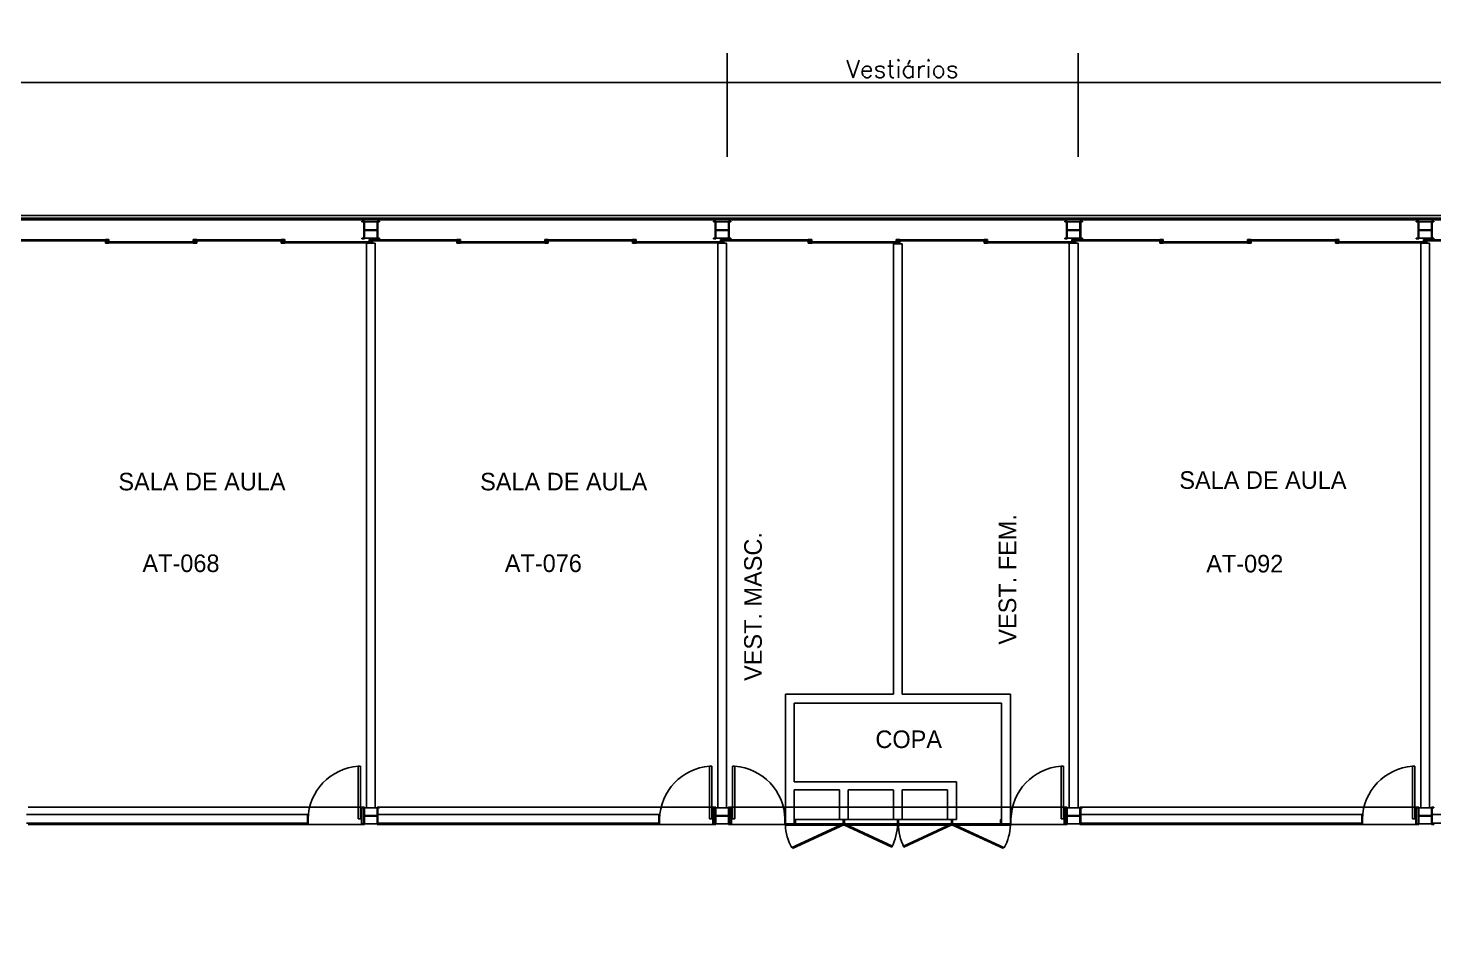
# Model space of a CAD drawing. Header units: millimetres. Extents: x 3281 to 3401, y 1379 to 1410.
# Drawn here: x 3326.39 to 3350.39, y 1394.57 to 1410 of the extents above; entities that cross this region are included whole.
import ezdxf
from ezdxf.enums import TextEntityAlignment as Align

# ---------------------------------------------------------------- set-up
doc = ezdxf.new("R2010")
doc.units = ezdxf.units.MM
for name, color, linetype in [('3', 2, 'Continuous'), ('MATRIZ', 2, 'Continuous'), ('MATRIZ-1', 1, 'Continuous'), ('TEXTO-CENTRO-CUSTO', 2, 'Continuous')]:
    doc.layers.add(name, color=color, linetype=linetype)
doc.styles.add('FONTE', font='FONTE.shx', dxfattribs={"height": 0.4})
doc.styles.add('ROMANS', font='simplex.shx', dxfattribs={"height": 0.3})
doc.dimstyles.new('1', dxfattribs={"dimtxt": 0.3, "dimasz": 0.18, "dimexe": 0.5, "dimexo": 1, "dimgap": 0.08, "dimtad": 1, "dimdec": 4, "dimzin": 12, "dimdsep": 46, "dimtxsty": 'ROMANS', "dimblk1": 'NONE', "dimblk2": 'NONE', "dimsah": 1, "dimcen": 0, "dimclrd": 2, "dimclre": 2, "dimclrt": 2, "dimadec": 0, "dimazin": 0, "dimtfac": 1, "dimtdec": 4, "dimtofl": 0, "dimtmove": 2, "dimatfit": 3, "dimldrblk": 'NONE', "dimfxl": 1, "dimtolj": 1, "dimtzin": 4, "dimarcsym": 0})

# ---------------------------------------------------------------- blocks, each defined once
blk = doc.blocks.new('*D32')
at = {"layer": 'DEFPOINTS', "color": 0, "linetype": 'Continuous', "transparency": 16777216}
for p in [(3344.315, 1409.069), (3344.315, 1406.799), (3362.315, 1406.799)]:
    blk.add_point(p, dxfattribs=at)
at = {"layer": 'TEXTO-CENTRO-CUSTO', "color": 2, "linetype": 'Continuous', "lineweight": -2, "transparency": 16777216}
for p, q in [((3344.315, 1407.799), (3344.315, 1409.569)), ((3362.315, 1407.799), (3362.315, 1409.569)), ((3362.315, 1409.069), (3344.315, 1409.069))]:
    blk.add_line(p, q, dxfattribs=at)
at = {"layer": 'TEXTO-CENTRO-CUSTO', "color": 2, "linetype": 'Continuous', "transparency": 16777216, "insert": (3353.315, 1409.299), "char_height": 0.3, "attachment_point": 5, "style": 'ROMANS'}
blk.add_mtext('\\A1;Salas de Aula', dxfattribs=at)
blk = doc.blocks.new('_NONE')
at = {"color": 0, "linetype": 'ByBlock'}
blk.add_circle((0, 0), 0.25, dxfattribs=at)
blk = doc.blocks.new('*D33')
at = {"layer": 'DEFPOINTS', "color": 0, "linetype": 'Continuous', "transparency": 16777216}
for p in [(3290.313, 1409.069), (3290.313, 1406.799), (3338.322, 1406.799)]:
    blk.add_point(p, dxfattribs=at)
at = {"layer": 'TEXTO-CENTRO-CUSTO', "color": 2, "linetype": 'Continuous', "lineweight": -2, "transparency": 16777216}
for p, q in [((3290.313, 1407.799), (3290.313, 1409.569)), ((3338.322, 1407.799), (3338.322, 1409.569)), ((3338.322, 1409.069), (3290.313, 1409.069))]:
    blk.add_line(p, q, dxfattribs=at)
at = {"layer": 'TEXTO-CENTRO-CUSTO', "color": 2, "linetype": 'Continuous', "transparency": 16777216, "insert": (3314.318, 1409.299), "char_height": 0.3, "attachment_point": 5, "style": 'ROMANS'}
blk.add_mtext('\\A1;Salas de Aula', dxfattribs=at)
blk = doc.blocks.new('*D23')
at = {"layer": 'DEFPOINTS', "color": 0, "linetype": 'Continuous', "transparency": 16777216}
for p in [(3338.322, 1409.069), (3338.322, 1406.799), (3344.315, 1406.799)]:
    blk.add_point(p, dxfattribs=at)
at = {"layer": 'TEXTO-CENTRO-CUSTO', "color": 2, "linetype": 'Continuous', "lineweight": -2, "transparency": 16777216}
for p, q in [((3338.322, 1407.799), (3338.322, 1409.569)), ((3344.315, 1407.799), (3344.315, 1409.569)), ((3344.315, 1409.069), (3338.322, 1409.069))]:
    blk.add_line(p, q, dxfattribs=at)
at = {"layer": 'TEXTO-CENTRO-CUSTO', "color": 2, "linetype": 'Continuous', "transparency": 16777216, "insert": (3341.318, 1409.299), "char_height": 0.3, "attachment_point": 5, "style": 'ROMANS'}
blk.add_mtext('\\A1;Vestiários', dxfattribs=at)

msp = doc.modelspace()

# ---------------------------------------------------------------- linework, layer by layer
msp.add_lwpolyline([(3281.08946, 1406.79859), (3401.38888, 1406.79859), (3401.38888, 1382.29859), (3281.08946, 1382.29859)], close=True)
at = {"layer": 'MATRIZ'}
for p, q in [((3332.16446, 1406.32487), (3332.16446, 1396.68621)), ((3332.31446, 1406.32487), (3332.16446, 1406.32487)), ((3332.31446, 1406.32487), (3332.31446, 1396.68621)), ((3338.16446, 1406.32487), (3338.16446, 1396.68621)), ((3338.31446, 1406.32487), (3338.16446, 1406.32487)), ((3338.31446, 1406.32487), (3338.31446, 1396.68621)), ((3341.16446, 1398.62359), (3341.16446, 1406.31097)), ((3341.31446, 1406.31097), (3341.16446, 1406.31097)), ((3341.31446, 1398.62359), (3341.31446, 1406.31097)), ((3344.16446, 1406.32487), (3344.16446, 1396.68621)), ((3344.31446, 1406.32487), (3344.16446, 1406.32487)), ((3344.31446, 1406.32487), (3344.31446, 1396.68621)), ((3350.16446, 1406.32487), (3350.16446, 1396.68621)), ((3350.16446, 1406.32487), (3350.31446, 1406.32487)), ((3350.31446, 1406.32487), (3350.31446, 1396.68621)), ((3339.31931, 1398.62359), (3339.31939, 1396.40991)), ((3341.16446, 1398.62359), (3339.31931, 1398.62359)), ((3343.15957, 1398.62359), (3341.31446, 1398.62359)), ((3343.15957, 1396.40991), (3343.15957, 1398.62359)), ((3339.46931, 1398.47359), (3343.00957, 1398.47359)), ((3339.46931, 1397.12991), (3339.46931, 1398.47359)), ((3343.00957, 1398.47359), (3343.00957, 1396.40991)), ((3332.02393, 1397.39611), (3332.06393, 1397.39611)), ((3332.02393, 1396.49611), (3332.02393, 1397.39611)), ((3332.06393, 1397.39611), (3332.06393, 1396.49611)), ((3338.02393, 1397.39573), (3338.06393, 1397.39573)), ((3338.02393, 1396.49573), (3338.02393, 1397.39573)), ((3338.06393, 1397.39573), (3338.06393, 1396.49573)), ((3338.45499, 1397.39573), (3338.41499, 1397.39573)), ((3338.41499, 1397.39573), (3338.41499, 1396.49573)), ((3338.45499, 1396.49573), (3338.45499, 1397.39573)), ((3344.02393, 1397.39573), (3344.06393, 1397.39573)), ((3344.02393, 1396.49573), (3344.02393, 1397.39573)), ((3344.06393, 1397.39573), (3344.06393, 1396.49573)), ((3350.02393, 1397.39611), (3350.06393, 1397.39611)), ((3350.02393, 1396.49611), (3350.02393, 1397.39611)), ((3350.06393, 1397.39611), (3350.06393, 1396.49611)), ((3339.46931, 1397.12991), (3342.23701, 1397.12991)), ((3342.23701, 1397.12991), (3342.23701, 1396.48488)), ((3339.46936, 1396.40991), (3339.46936, 1396.99059)), ((3340.24191, 1396.99059), (3339.46936, 1396.99059)), ((3340.24191, 1396.99059), (3340.24191, 1396.48488)), ((3341.16446, 1396.99059), (3340.39191, 1396.99059)), ((3340.39191, 1396.99059), (3340.39191, 1396.48487)), ((3341.16446, 1396.48484), (3341.16446, 1396.98852)), ((3342.08701, 1396.99059), (3341.31446, 1396.99059)), ((3341.31446, 1396.48484), (3341.31446, 1396.99052)), ((3342.08701, 1396.99059), (3342.08701, 1396.48487)), ((3331.15957, 1396.57021), (3326.35946, 1396.57021)), ((3331.15957, 1396.57021), (3331.15957, 1396.42021)), ((3331.16457, 1396.57653), (3331.16457, 1396.41653)), ((3331.16457, 1396.57653), (3331.16957, 1396.57653)), ((3331.16957, 1396.57653), (3331.16957, 1396.41653)), ((3332.07946, 1396.57653), (3332.08446, 1396.57653)), ((3332.07946, 1396.57653), (3332.07946, 1396.41653)), ((3332.08446, 1396.57653), (3332.08446, 1396.41653)), ((3332.08946, 1396.39821), (3332.08946, 1396.69821)), ((3332.08946, 1396.68621), (3332.08946, 1396.69821)), ((3332.08946, 1396.69821), (3332.13146, 1396.69821)), ((3332.08946, 1396.68621), (3332.11946, 1396.68621)), ((3332.11946, 1396.68621), (3332.11946, 1396.41021)), ((3332.13146, 1396.69821), (3332.13146, 1396.39821)), ((3332.13146, 1396.68621), (3332.34746, 1396.68621)), ((3332.34746, 1396.69821), (3332.34746, 1396.39821)), ((3332.34746, 1396.69821), (3332.38946, 1396.69821)), ((3332.35946, 1396.68621), (3332.35946, 1396.41021)), ((3332.35946, 1396.68621), (3332.38946, 1396.68621)), ((3337.15957, 1396.57021), (3332.35946, 1396.57021)), ((3332.38946, 1396.68621), (3332.38946, 1396.69821)), ((3337.15957, 1396.57021), (3337.15957, 1396.42021)), ((3337.16457, 1396.57616), (3337.16457, 1396.41616)), ((3337.16457, 1396.57616), (3337.16957, 1396.57616)), ((3337.16957, 1396.57616), (3337.16957, 1396.41616)), ((3338.07946, 1396.57616), (3338.08446, 1396.57616)), ((3338.07946, 1396.57616), (3338.07946, 1396.41616)), ((3338.08446, 1396.57616), (3338.08446, 1396.41616)), ((3338.08946, 1396.39821), (3338.08946, 1396.69821)), ((3338.08946, 1396.68621), (3338.08946, 1396.69821)), ((3338.08946, 1396.69821), (3338.13146, 1396.69821)), ((3338.08946, 1396.68621), (3338.11946, 1396.68621)), ((3338.11946, 1396.68621), (3338.11946, 1396.41021)), ((3338.13146, 1396.69821), (3338.13146, 1396.39821)), ((3338.13146, 1396.68621), (3338.34746, 1396.68621)), ((3338.34746, 1396.69821), (3338.34746, 1396.39821)), ((3338.34746, 1396.69821), (3338.38946, 1396.69821)), ((3338.35946, 1396.68621), (3338.35946, 1396.41021)), ((3338.35946, 1396.68621), (3338.38946, 1396.68621)), ((3338.38946, 1396.39821), (3338.38946, 1396.69821)), ((3338.38946, 1396.68621), (3338.38946, 1396.69821)), ((3338.39946, 1396.57616), (3338.39446, 1396.57616)), ((3338.39446, 1396.57616), (3338.39446, 1396.41616)), ((3338.39946, 1396.57616), (3338.39946, 1396.41616)), ((3339.31436, 1396.57616), (3339.30936, 1396.57616)), ((3339.30936, 1396.57616), (3339.30936, 1396.41616)), ((3339.31436, 1396.57616), (3339.31436, 1396.41616)), ((3343.16457, 1396.57616), (3343.16957, 1396.57616)), ((3343.16457, 1396.57616), (3343.16457, 1396.41616)), ((3343.16957, 1396.57616), (3343.16957, 1396.41616)), ((3344.07946, 1396.57616), (3344.08446, 1396.57616)), ((3344.07946, 1396.57616), (3344.07946, 1396.41616)), ((3344.08446, 1396.57616), (3344.08446, 1396.41616)), ((3344.08946, 1396.39821), (3344.08946, 1396.69821)), ((3344.08946, 1396.68621), (3344.08946, 1396.69821)), ((3344.08946, 1396.69821), (3344.13146, 1396.69821)), ((3344.08946, 1396.68621), (3344.11946, 1396.68621)), ((3344.11946, 1396.68621), (3344.11946, 1396.41021)), ((3344.13146, 1396.69821), (3344.13146, 1396.39821)), ((3344.13146, 1396.68621), (3344.34746, 1396.68621)), ((3344.34746, 1396.69821), (3344.34746, 1396.39821)), ((3344.34746, 1396.69821), (3344.38946, 1396.69821)), ((3344.35946, 1396.68621), (3344.35946, 1396.41021)), ((3344.35946, 1396.68621), (3344.38946, 1396.68621)), ((3344.35946, 1396.57021), (3349.15957, 1396.57021)), ((3344.38946, 1396.68621), (3344.38946, 1396.69821)), ((3349.15957, 1396.57021), (3349.15957, 1396.42021)), ((3349.16457, 1396.57653), (3349.16457, 1396.41653)), ((3349.16457, 1396.57653), (3349.16957, 1396.57653)), ((3349.16957, 1396.57653), (3349.16957, 1396.41653)), ((3350.07946, 1396.57653), (3350.08446, 1396.57653)), ((3350.07946, 1396.57653), (3350.07946, 1396.41653)), ((3350.08446, 1396.57653), (3350.08446, 1396.41653)), ((3350.08946, 1396.69821), (3350.13146, 1396.69821)), ((3350.08946, 1396.68621), (3350.08946, 1396.69821)), ((3350.08946, 1396.68621), (3350.11946, 1396.68621)), ((3350.08946, 1396.68621), (3350.08946, 1396.41021)), ((3350.11946, 1396.68621), (3350.11946, 1396.41021)), ((3350.13146, 1396.69821), (3350.13146, 1396.39821)), ((3350.13146, 1396.68621), (3350.34746, 1396.68621)), ((3350.34746, 1396.69821), (3350.34746, 1396.39821)), ((3350.34746, 1396.69821), (3350.38946, 1396.69821)), ((3350.35946, 1396.68621), (3350.35946, 1396.41021)), ((3350.35946, 1396.68621), (3350.38946, 1396.68621)), ((3355.15957, 1396.56993), (3350.35946, 1396.56993)), ((3350.38946, 1396.68621), (3350.38946, 1396.69821)), ((3331.15957, 1396.42021), (3326.35946, 1396.42021)), ((3331.16457, 1396.41653), (3331.16957, 1396.41653)), ((3332.06393, 1396.49611), (3332.02393, 1396.49611)), ((3332.07946, 1396.41653), (3332.08446, 1396.41653)), ((3332.11946, 1396.41021), (3332.08946, 1396.41021)), ((3332.13146, 1396.39821), (3332.08946, 1396.39821)), ((3332.13146, 1396.55421), (3332.34746, 1396.55421)), ((3332.13146, 1396.54221), (3332.34746, 1396.54221)), ((3332.13146, 1396.41021), (3332.34746, 1396.41021)), ((3332.38946, 1396.39821), (3332.34746, 1396.39821)), ((3337.15957, 1396.42021), (3332.35946, 1396.42021)), ((3332.38946, 1396.41021), (3332.35946, 1396.41021)), ((3332.38946, 1396.39821), (3332.38946, 1396.41021)), ((3337.16457, 1396.41616), (3337.16957, 1396.41616)), ((3338.06393, 1396.49573), (3338.02393, 1396.49573)), ((3338.07946, 1396.41616), (3338.08446, 1396.41616)), ((3338.11946, 1396.41021), (3338.08946, 1396.41021)), ((3338.08946, 1396.39821), (3338.08946, 1396.41021)), ((3338.13146, 1396.39821), (3338.08946, 1396.39821)), ((3338.13146, 1396.55421), (3338.34746, 1396.55421)), ((3338.13146, 1396.54221), (3338.34746, 1396.54221)), ((3338.13146, 1396.41021), (3338.34746, 1396.41021)), ((3338.38946, 1396.39821), (3338.34746, 1396.39821)), ((3338.38946, 1396.41021), (3338.35946, 1396.41021)), ((3338.38946, 1396.39821), (3338.38946, 1396.41021)), ((3338.39946, 1396.41616), (3338.39446, 1396.41616)), ((3338.41499, 1396.49573), (3338.45499, 1396.49573)), ((3339.31436, 1396.41616), (3339.30936, 1396.41616)), ((3339.31936, 1396.40991), (3339.31936, 1396.38991)), ((3339.31936, 1396.40991), (3340.31955, 1396.40991)), ((3340.31391, 1396.38991), (3339.31936, 1396.38991)), ((3340.30691, 1396.40987), (3339.42912, 1396.00478)), ((3339.43958, 1395.98773), (3340.31691, 1396.39255)), ((3339.46936, 1396.48491), (3339.46936, 1396.40991)), ((3339.48936, 1396.48491), (3339.46936, 1396.48491)), ((3339.48936, 1396.40991), (3339.46936, 1396.40991)), ((3340.24191, 1396.48481), (3339.48936, 1396.48491)), ((3339.48936, 1396.40998), (3339.48936, 1396.48491)), ((3340.39191, 1396.48487), (3340.24191, 1396.48488)), ((3340.30691, 1396.48487), (3340.30691, 1396.40987)), ((3340.32691, 1396.48487), (3340.30691, 1396.48487)), ((3340.30691, 1396.40987), (3340.31691, 1396.39255)), ((3340.32691, 1396.40987), (3340.30691, 1396.40987)), ((3340.31391, 1396.40991), (3340.31391, 1396.38991)), ((3340.32691, 1396.40987), (3340.31691, 1396.39255)), ((3341.13799, 1396.01368), (3340.31691, 1396.39255)), ((3340.31991, 1396.40991), (3340.31991, 1396.38991)), ((3341.23646, 1396.38991), (3340.31991, 1396.38991)), ((3341.31446, 1396.40991), (3340.32555, 1396.40991)), ((3340.32691, 1396.40994), (3340.32691, 1396.48487)), ((3340.32691, 1396.40987), (3341.14651, 1396.03164)), ((3341.16446, 1396.48484), (3340.39191, 1396.48487)), ((3341.31446, 1396.48484), (3341.16446, 1396.48484)), ((3341.16446, 1396.40991), (3342.15338, 1396.40991)), ((3341.22946, 1396.48484), (3341.22946, 1396.40984)), ((3341.24946, 1396.48484), (3341.22946, 1396.48484)), ((3341.24946, 1396.40984), (3341.22946, 1396.40984)), ((3341.23646, 1396.40988), (3341.23646, 1396.38988)), ((3341.24246, 1396.40988), (3341.24246, 1396.38988)), ((3341.24246, 1396.38991), (3342.15901, 1396.38991)), ((3341.24946, 1396.40991), (3341.24946, 1396.48484)), ((3341.31446, 1396.48484), (3342.08701, 1396.48487)), ((3342.15201, 1396.40987), (3341.33242, 1396.03164)), ((3341.34093, 1396.01368), (3342.16201, 1396.39255)), ((3342.08701, 1396.48487), (3342.23701, 1396.48488)), ((3342.15201, 1396.48494), (3342.15201, 1396.40994)), ((3342.17201, 1396.48494), (3342.15201, 1396.48494)), ((3342.17201, 1396.40994), (3342.15201, 1396.40994)), ((3342.15201, 1396.40987), (3342.16201, 1396.39255)), ((3342.15901, 1396.40991), (3342.15901, 1396.38991)), ((3343.15957, 1396.40991), (3342.15938, 1396.40991)), ((3342.17201, 1396.40987), (3342.16201, 1396.39255)), ((3343.03934, 1395.98773), (3342.16201, 1396.39255)), ((3342.16501, 1396.40991), (3342.16501, 1396.38991)), ((3342.16501, 1396.38991), (3343.15957, 1396.38991)), ((3342.17201, 1396.41001), (3342.17201, 1396.48494)), ((3342.17201, 1396.40987), (3343.04981, 1396.00478)), ((3342.98957, 1396.48488), (3342.98957, 1396.40988)), ((3343.00957, 1396.48488), (3342.98957, 1396.48488)), ((3343.00957, 1396.40988), (3342.98957, 1396.40988)), ((3343.00957, 1396.40995), (3343.00957, 1396.48488)), ((3343.16457, 1396.41616), (3343.16957, 1396.41616)), ((3344.06393, 1396.49573), (3344.02393, 1396.49573)), ((3344.07946, 1396.41616), (3344.08446, 1396.41616)), ((3344.11946, 1396.41021), (3344.08946, 1396.41021)), ((3344.13146, 1396.39821), (3344.08946, 1396.39821)), ((3344.13146, 1396.55421), (3344.34746, 1396.55421)), ((3344.13146, 1396.54221), (3344.34746, 1396.54221)), ((3344.13146, 1396.41021), (3344.34746, 1396.41021)), ((3344.38946, 1396.39821), (3344.34746, 1396.39821)), ((3344.35946, 1396.42021), (3349.15957, 1396.42021)), ((3344.38946, 1396.41021), (3344.35946, 1396.41021)), ((3344.38946, 1396.39821), (3344.38946, 1396.41021)), ((3349.16457, 1396.41653), (3349.16957, 1396.41653)), ((3350.06393, 1396.49611), (3350.02393, 1396.49611)), ((3350.07946, 1396.41653), (3350.08446, 1396.41653)), ((3350.08946, 1396.39821), (3350.08946, 1396.41021)), ((3350.11946, 1396.41021), (3350.08946, 1396.41021)), ((3350.13146, 1396.39821), (3350.08946, 1396.39821)), ((3350.13146, 1396.55421), (3350.34746, 1396.55421)), ((3350.13146, 1396.54221), (3350.34746, 1396.54221)), ((3350.13146, 1396.41021), (3350.34746, 1396.41021)), ((3350.38946, 1396.39821), (3350.34746, 1396.39821)), ((3355.15957, 1396.41993), (3350.35946, 1396.41993)), ((3350.38946, 1396.41021), (3350.35946, 1396.41021)), ((3350.38946, 1396.39821), (3350.38946, 1396.41021))]:
    msp.add_line(p, q, dxfattribs=at)
for centre, radius, start, end in [((3332.09339, 1396.47464), 0.92408, 94.310497, 178.642288), ((3338.09339, 1396.47426), 0.92408, 94.310497, 178.642288), ((3338.38554, 1396.47426), 0.92408, 1.357712, 85.689503), ((3344.09339, 1396.47426), 0.92408, 94.310497, 178.642288), ((3350.09339, 1396.47464), 0.92408, 94.310497, 178.642288), ((3340.13136, 1396.40991), 0.81225, 181.410941, 210.057733), ((3340.17365, 1396.4637), 1.06418, 334.983829, 357.098971), ((3342.30528, 1396.4637), 1.06418, 182.901029, 205.016171), ((3342.34757, 1396.40991), 0.81225, 329.942267, 358.589059)]:
    msp.add_arc(centre, radius, start, end, dxfattribs=at)
at = {"layer": 'MATRIZ-1'}
for p, q in [((3401.38888, 1406.79859), (3281.08946, 1406.79859)), ((3363.73388, 1406.75343), (3281.08946, 1406.75343)), ((3363.73388, 1406.72343), (3281.08946, 1406.72343)), ((3332.08946, 1406.68659), (3332.08946, 1406.69859)), ((3332.08946, 1406.69859), (3332.13146, 1406.69859)), ((3332.08946, 1406.68659), (3332.11946, 1406.68659)), ((3332.11946, 1406.68659), (3332.11946, 1406.41059)), ((3332.13146, 1406.69859), (3332.13146, 1406.39859)), ((3332.13146, 1406.68659), (3332.34746, 1406.68659)), ((3332.34746, 1406.69859), (3332.34746, 1406.39859)), ((3332.34746, 1406.69859), (3332.38946, 1406.69859)), ((3332.35946, 1406.68659), (3332.35946, 1406.41059)), ((3332.35946, 1406.68659), (3332.38946, 1406.68659)), ((3332.38946, 1406.68659), (3332.38946, 1406.69859)), ((3338.08946, 1406.68659), (3338.08946, 1406.69859)), ((3338.08946, 1406.69859), (3338.13146, 1406.69859)), ((3338.08946, 1406.68659), (3338.11946, 1406.68659)), ((3338.11946, 1406.68659), (3338.11946, 1406.41059)), ((3338.13146, 1406.69859), (3338.13146, 1406.39859)), ((3338.13146, 1406.68659), (3338.34746, 1406.68659)), ((3338.34746, 1406.69859), (3338.34746, 1406.39859)), ((3338.34746, 1406.69859), (3338.38946, 1406.69859)), ((3338.35946, 1406.68659), (3338.35946, 1406.41059)), ((3338.35946, 1406.68659), (3338.38946, 1406.68659)), ((3338.38946, 1406.68659), (3338.38946, 1406.69859)), ((3344.08946, 1406.68659), (3344.08946, 1406.69859)), ((3344.08946, 1406.69859), (3344.13146, 1406.69859)), ((3344.08946, 1406.68659), (3344.11946, 1406.68659)), ((3344.11946, 1406.68659), (3344.11946, 1406.41059)), ((3344.13146, 1406.69859), (3344.13146, 1406.39859)), ((3344.13146, 1406.68659), (3344.34746, 1406.68659)), ((3344.34746, 1406.69859), (3344.34746, 1406.39859)), ((3344.34746, 1406.69859), (3344.38946, 1406.69859)), ((3344.35946, 1406.68659), (3344.35946, 1406.41059)), ((3344.35946, 1406.68659), (3344.38946, 1406.68659)), ((3344.38946, 1406.68659), (3344.38946, 1406.69859)), ((3350.08946, 1406.69859), (3350.13146, 1406.69859)), ((3350.08946, 1406.68659), (3350.08946, 1406.69859)), ((3350.08946, 1406.68659), (3350.11946, 1406.68659)), ((3350.11946, 1406.68659), (3350.11946, 1406.41059)), ((3350.13146, 1406.69859), (3350.13146, 1406.39859)), ((3350.13146, 1406.68659), (3350.34746, 1406.68659)), ((3350.34746, 1406.69859), (3350.34746, 1406.39859)), ((3350.34746, 1406.69859), (3350.38946, 1406.69859)), ((3350.35946, 1406.68659), (3350.35946, 1406.41059)), ((3350.35946, 1406.68659), (3350.38946, 1406.68659)), ((3350.38946, 1406.68659), (3350.38946, 1406.69859)), ((3332.11946, 1406.41059), (3332.08946, 1406.41059)), ((3332.08946, 1406.39859), (3332.08946, 1406.41059)), ((3332.13146, 1406.55459), (3332.34746, 1406.55459)), ((3332.13146, 1406.54259), (3332.34746, 1406.54259)), ((3332.13146, 1406.41059), (3332.34746, 1406.41059)), ((3332.38946, 1406.41059), (3332.35946, 1406.41059)), ((3332.38946, 1406.39859), (3332.38946, 1406.41059)), ((3338.11946, 1406.41059), (3338.08946, 1406.41059)), ((3338.08946, 1406.39859), (3338.08946, 1406.41059)), ((3338.13146, 1406.55459), (3338.34746, 1406.55459)), ((3338.13146, 1406.54259), (3338.34746, 1406.54259)), ((3338.13146, 1406.41059), (3338.34746, 1406.41059)), ((3338.38946, 1406.41059), (3338.35946, 1406.41059)), ((3338.38946, 1406.39859), (3338.38946, 1406.41059)), ((3344.11946, 1406.41059), (3344.08946, 1406.41059)), ((3344.08946, 1406.39859), (3344.08946, 1406.41059)), ((3344.13146, 1406.55459), (3344.34746, 1406.55459)), ((3344.13146, 1406.54259), (3344.34746, 1406.54259)), ((3344.13146, 1406.41059), (3344.34746, 1406.41059)), ((3344.38946, 1406.41059), (3344.35946, 1406.41059)), ((3344.38946, 1406.39859), (3344.38946, 1406.41059)), ((3350.08946, 1406.39859), (3350.08946, 1406.41059)), ((3350.11946, 1406.41059), (3350.08946, 1406.41059)), ((3350.13146, 1406.55459), (3350.34746, 1406.55459)), ((3350.13146, 1406.54259), (3350.34746, 1406.54259)), ((3350.13146, 1406.41059), (3350.34746, 1406.41059)), ((3350.38946, 1406.41059), (3350.35946, 1406.41059)), ((3350.38946, 1406.39859), (3350.38946, 1406.41059)), ((3327.76246, 1406.37925), (3326.21646, 1406.37925)), ((3327.76246, 1406.36325), (3326.21646, 1406.36325)), ((3327.76946, 1406.38625), (3327.70946, 1406.38625)), ((3327.70946, 1406.35625), (3327.76946, 1406.35625)), ((3327.70946, 1406.32625), (3327.70946, 1406.35625)), ((3327.76946, 1406.32625), (3327.70946, 1406.32625)), ((3329.26246, 1406.34925), (3327.71646, 1406.34925)), ((3327.71646, 1406.34925), (3327.71646, 1406.33325)), ((3329.26246, 1406.33325), (3327.71646, 1406.33325)), ((3327.76246, 1406.36325), (3327.76246, 1406.37925)), ((3327.76946, 1406.35625), (3327.76946, 1406.38625)), ((3329.20946, 1406.38625), (3329.26946, 1406.38625)), ((3329.20946, 1406.35625), (3329.20946, 1406.38625)), ((3329.26946, 1406.35625), (3329.20946, 1406.35625)), ((3329.20946, 1406.32625), (3329.26946, 1406.32625)), ((3330.76246, 1406.37925), (3329.21646, 1406.37925)), ((3329.21646, 1406.36325), (3329.21646, 1406.37925)), ((3330.76246, 1406.36325), (3329.21646, 1406.36325)), ((3329.26246, 1406.34925), (3329.26246, 1406.33325)), ((3329.26946, 1406.32625), (3329.26946, 1406.35625)), ((3330.76946, 1406.38625), (3330.70946, 1406.38625)), ((3330.70946, 1406.35625), (3330.76946, 1406.35625)), ((3330.70946, 1406.32625), (3330.70946, 1406.35625)), ((3330.76946, 1406.32625), (3330.70946, 1406.32625)), ((3332.26246, 1406.34925), (3330.71646, 1406.34925)), ((3330.71646, 1406.34925), (3330.71646, 1406.33325)), ((3332.26246, 1406.33325), (3330.71646, 1406.33325)), ((3330.76246, 1406.36325), (3330.76246, 1406.37925)), ((3330.76946, 1406.35625), (3330.76946, 1406.38625)), ((3332.13146, 1406.39859), (3332.08946, 1406.39859)), ((3332.20946, 1406.38625), (3332.26946, 1406.38625)), ((3332.20946, 1406.35625), (3332.20946, 1406.38625)), ((3332.26946, 1406.35625), (3332.20946, 1406.35625)), ((3332.20946, 1406.32625), (3332.26946, 1406.32625)), ((3332.21646, 1406.36325), (3332.21646, 1406.37925)), ((3333.76246, 1406.37925), (3332.21646, 1406.37925)), ((3333.76246, 1406.36325), (3332.21646, 1406.36325)), ((3332.26246, 1406.34925), (3332.26246, 1406.33325)), ((3332.26946, 1406.32625), (3332.26946, 1406.35625)), ((3332.38946, 1406.39859), (3332.34746, 1406.39859)), ((3333.76946, 1406.38625), (3333.70946, 1406.38625)), ((3333.70946, 1406.35625), (3333.76946, 1406.35625)), ((3333.70946, 1406.32625), (3333.70946, 1406.35625)), ((3333.76946, 1406.32625), (3333.70946, 1406.32625)), ((3333.71646, 1406.34925), (3333.71646, 1406.33325)), ((3335.26246, 1406.34925), (3333.71646, 1406.34925)), ((3335.26246, 1406.33325), (3333.71646, 1406.33325)), ((3333.76246, 1406.36325), (3333.76246, 1406.37925)), ((3333.76946, 1406.35625), (3333.76946, 1406.38625)), ((3335.20946, 1406.38625), (3335.26946, 1406.38625)), ((3335.20946, 1406.35625), (3335.20946, 1406.38625)), ((3335.26946, 1406.35625), (3335.20946, 1406.35625)), ((3335.20946, 1406.32625), (3335.26946, 1406.32625)), ((3336.76246, 1406.37925), (3335.21646, 1406.37925)), ((3335.21646, 1406.36325), (3335.21646, 1406.37925)), ((3336.76246, 1406.36325), (3335.21646, 1406.36325)), ((3335.26246, 1406.34925), (3335.26246, 1406.33325)), ((3335.26946, 1406.32625), (3335.26946, 1406.35625)), ((3336.76946, 1406.38625), (3336.70946, 1406.38625)), ((3336.70946, 1406.35625), (3336.76946, 1406.35625)), ((3336.70946, 1406.32625), (3336.70946, 1406.35625)), ((3336.76946, 1406.32625), (3336.70946, 1406.32625)), ((3338.26246, 1406.34925), (3336.71646, 1406.34925)), ((3336.71646, 1406.34925), (3336.71646, 1406.33325)), ((3338.26246, 1406.33325), (3336.71646, 1406.33325)), ((3336.76246, 1406.36325), (3336.76246, 1406.37925)), ((3336.76946, 1406.35625), (3336.76946, 1406.38625)), ((3338.13146, 1406.39859), (3338.08946, 1406.39859)), ((3338.20946, 1406.38625), (3338.26946, 1406.38625)), ((3338.20946, 1406.35625), (3338.20946, 1406.38625)), ((3338.26946, 1406.35625), (3338.20946, 1406.35625)), ((3338.20946, 1406.32625), (3338.26946, 1406.32625)), ((3338.21646, 1406.36325), (3338.21646, 1406.37925)), ((3339.76246, 1406.37925), (3338.21646, 1406.37925)), ((3339.76246, 1406.36325), (3338.21646, 1406.36325)), ((3338.26246, 1406.34925), (3338.26246, 1406.33325)), ((3338.26946, 1406.32625), (3338.26946, 1406.35625)), ((3338.38946, 1406.39859), (3338.34746, 1406.39859)), ((3339.76946, 1406.38625), (3339.70946, 1406.38625)), ((3339.70946, 1406.35625), (3339.76946, 1406.35625)), ((3339.70946, 1406.32625), (3339.70946, 1406.35625)), ((3339.76946, 1406.32625), (3339.70946, 1406.32625)), ((3339.71646, 1406.34925), (3339.71646, 1406.33325)), ((3341.26246, 1406.34925), (3339.71646, 1406.34925)), ((3341.26246, 1406.33325), (3339.71646, 1406.33325)), ((3339.76246, 1406.36325), (3339.76246, 1406.37925)), ((3339.76946, 1406.35625), (3339.76946, 1406.38625)), ((3341.20946, 1406.38625), (3341.26946, 1406.38625)), ((3341.20946, 1406.35625), (3341.20946, 1406.38625)), ((3341.26946, 1406.35625), (3341.20946, 1406.35625)), ((3341.20946, 1406.32625), (3341.26946, 1406.32625)), ((3342.76246, 1406.37925), (3341.21646, 1406.37925)), ((3341.21646, 1406.36325), (3341.21646, 1406.37925)), ((3342.76246, 1406.36325), (3341.21646, 1406.36325)), ((3341.26246, 1406.34925), (3341.26246, 1406.33325)), ((3341.26946, 1406.32625), (3341.26946, 1406.35625)), ((3342.76946, 1406.38625), (3342.70946, 1406.38625)), ((3342.70946, 1406.35625), (3342.76946, 1406.35625)), ((3342.70946, 1406.32625), (3342.70946, 1406.35625)), ((3342.76946, 1406.32625), (3342.70946, 1406.32625)), ((3344.26246, 1406.34925), (3342.71646, 1406.34925)), ((3342.71646, 1406.34925), (3342.71646, 1406.33325)), ((3344.26246, 1406.33325), (3342.71646, 1406.33325)), ((3342.76246, 1406.36325), (3342.76246, 1406.37925)), ((3342.76946, 1406.35625), (3342.76946, 1406.38625)), ((3344.13146, 1406.39859), (3344.08946, 1406.39859)), ((3344.20946, 1406.38625), (3344.26946, 1406.38625)), ((3344.20946, 1406.35625), (3344.20946, 1406.38625)), ((3344.26946, 1406.35625), (3344.20946, 1406.35625)), ((3344.20946, 1406.32625), (3344.26946, 1406.32625)), ((3344.21646, 1406.36325), (3344.21646, 1406.37925)), ((3345.76246, 1406.37925), (3344.21646, 1406.37925)), ((3345.76246, 1406.36325), (3344.21646, 1406.36325)), ((3344.26246, 1406.34925), (3344.26246, 1406.33325)), ((3344.26946, 1406.32625), (3344.26946, 1406.35625)), ((3344.38946, 1406.39859), (3344.34746, 1406.39859)), ((3345.76946, 1406.38625), (3345.70946, 1406.38625)), ((3345.70946, 1406.35625), (3345.76946, 1406.35625)), ((3345.70946, 1406.32625), (3345.70946, 1406.35625)), ((3345.76946, 1406.32625), (3345.70946, 1406.32625)), ((3347.26246, 1406.34925), (3345.71646, 1406.34925)), ((3345.71646, 1406.34925), (3345.71646, 1406.33325)), ((3347.26246, 1406.33325), (3345.71646, 1406.33325)), ((3345.76246, 1406.36325), (3345.76246, 1406.37925)), ((3345.76946, 1406.35625), (3345.76946, 1406.38625)), ((3347.20946, 1406.38625), (3347.26946, 1406.38625)), ((3347.20946, 1406.35625), (3347.20946, 1406.38625)), ((3347.26946, 1406.35625), (3347.20946, 1406.35625)), ((3347.20946, 1406.32625), (3347.26946, 1406.32625)), ((3347.21646, 1406.36325), (3347.21646, 1406.37925)), ((3348.76246, 1406.37925), (3347.21646, 1406.37925)), ((3348.76246, 1406.36325), (3347.21646, 1406.36325)), ((3347.26246, 1406.34925), (3347.26246, 1406.33325)), ((3347.26946, 1406.32625), (3347.26946, 1406.35625)), ((3348.76946, 1406.38625), (3348.70946, 1406.38625)), ((3348.70946, 1406.35625), (3348.76946, 1406.35625)), ((3348.70946, 1406.32625), (3348.70946, 1406.35625)), ((3348.76946, 1406.32625), (3348.70946, 1406.32625)), ((3350.26246, 1406.34925), (3348.71646, 1406.34925)), ((3348.71646, 1406.34925), (3348.71646, 1406.33325)), ((3350.26246, 1406.33325), (3348.71646, 1406.33325)), ((3348.76246, 1406.36325), (3348.76246, 1406.37925)), ((3348.76946, 1406.35625), (3348.76946, 1406.38625)), ((3350.13146, 1406.39859), (3350.08946, 1406.39859)), ((3350.20946, 1406.38625), (3350.26946, 1406.38625)), ((3350.20946, 1406.35625), (3350.20946, 1406.38625)), ((3350.26946, 1406.35625), (3350.20946, 1406.35625)), ((3350.20946, 1406.32625), (3350.26946, 1406.32625)), ((3351.76246, 1406.37925), (3350.21646, 1406.37925)), ((3350.21646, 1406.36325), (3350.21646, 1406.37925)), ((3351.76246, 1406.36325), (3350.21646, 1406.36325)), ((3350.26246, 1406.34925), (3350.26246, 1406.33325)), ((3350.26946, 1406.32625), (3350.26946, 1406.35625)), ((3350.38946, 1406.39859), (3350.34746, 1406.39859)), ((3326.38946, 1396.69821), (3332.08946, 1396.69821)), ((3338.08946, 1396.69821), (3332.38946, 1396.69821)), ((3338.38946, 1396.69821), (3344.08946, 1396.69821)), ((3350.08946, 1396.69821), (3344.38946, 1396.69821)), ((3326.38946, 1396.39821), (3332.08946, 1396.39821)), ((3338.08946, 1396.39821), (3332.38946, 1396.39821)), ((3338.38946, 1396.39821), (3344.08946, 1396.39821)), ((3350.08946, 1396.39821), (3344.38946, 1396.39821))]:
    msp.add_line(p, q, dxfattribs=at)

# ---------------------------------------------------------------- texts
at = {"layer": '3', "style": 'FONTE'}
for s, p in [('SALA DE AULA', (3330.78441, 1402.1037)), ('SALA DE AULA', (3336.9606, 1402.1037)), ('SALA DE AULA', (3348.89752, 1402.13043)), ('AT-068', (3329.65683, 1400.70984)), ('AT-076', (3335.84355, 1400.70984)), ('AT-092', (3347.81868, 1400.70302)), ('COPA', (3341.99185, 1397.70485))]:
    msp.add_text(s, height=0.3, dxfattribs=at).set_placement(p, align=Align.RIGHT)
for s, p in [('VEST. FEM.', (3343.25828, 1401.69887)), ('VEST. MASC.', (3338.91507, 1401.39207))]:
    msp.add_text(s, height=0.3, rotation=90, dxfattribs=at).set_placement(p, align=Align.RIGHT)

# ---------------------------------------------------------------- dimensions: what is measured, and where the dimension line sits
at = {"layer": 'TEXTO-CENTRO-CUSTO', "linetype": 'Continuous'}
for base, p1, p2, text, picture, middle in [((3290.31323, 1409.06851), (3338.32184, 1406.79859), (3290.31323, 1406.79859), 'Salas de Aula', '*D33', (3314.31753, 1409.29851)), ((3344.31488, 1409.06851), (3362.31456, 1406.79859), (3344.31488, 1406.79859), 'Salas de Aula', '*D32', (3353.31472, 1409.29851)), ((3338.32184, 1409.06851), (3344.31488, 1406.79859), (3338.32184, 1406.79859), 'Vestiários', '*D23', (3341.31836, 1409.29851))]:
    dim = msp.add_linear_dim(base=base, p1=p1, p2=p2, text=text, dimstyle='1', dxfattribs=at)
    dim.commit()
    dim.dimension.update_dxf_attribs({"geometry": picture, "text_midpoint": middle})

doc.saveas('drawing.dxf')
